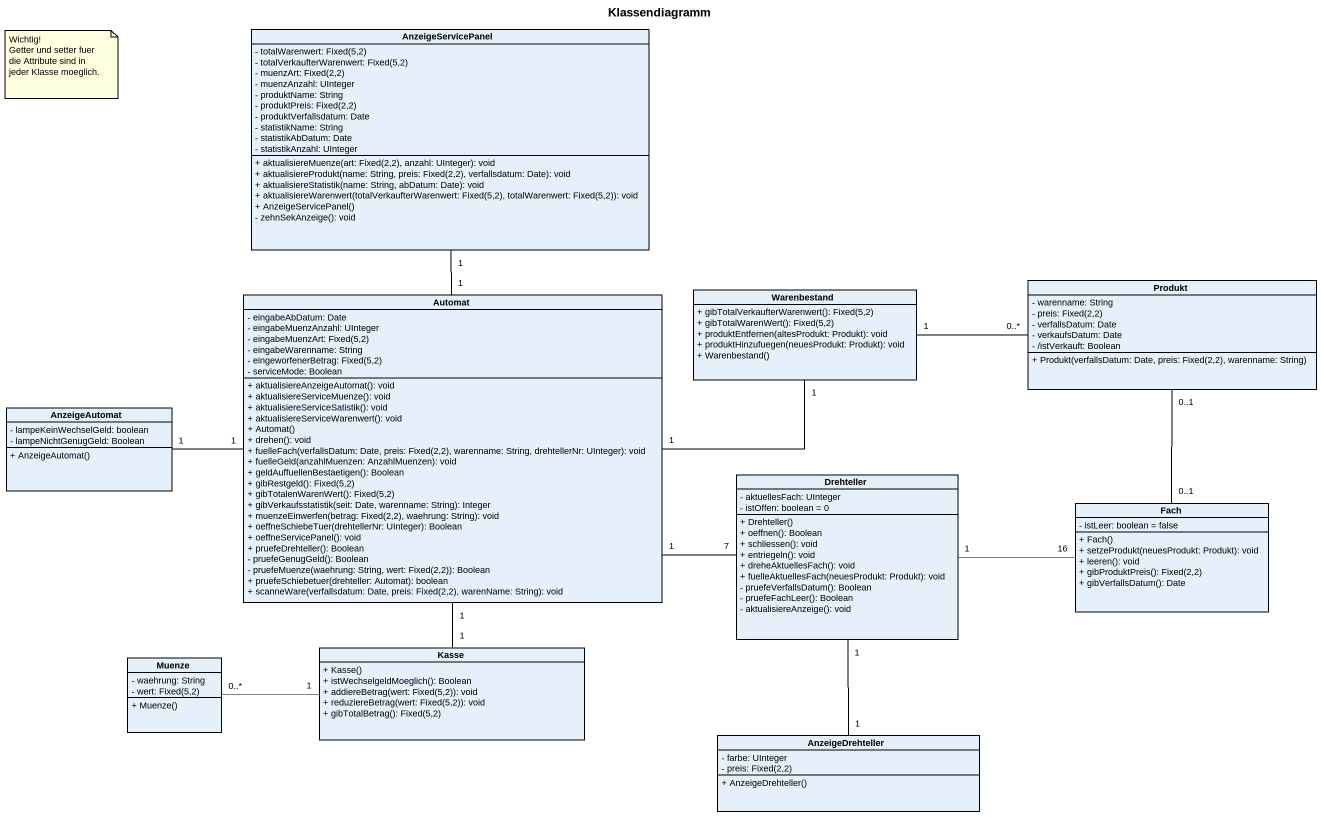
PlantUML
@startuml
title Klassendiagramm
hide circle
hide empty members
skinparam classAttributeIconSize 0
class AnzeigeServicePanel {
  {field} - totalWarenwert: Fixed(5,2)
  {field} - totalVerkaufterWarenwert: Fixed(5,2)
  {field} - muenzArt: Fixed(2,2)
  - muenzAnzahl: UInteger
  - produktName: String
  {field} - produktPreis: Fixed(2,2)
  - produktVerfallsdatum: Date
  - statistikName: String
  - statistikAbDatum: Date
  - statistikAnzahl: UInteger
  + aktualisiereMuenze(art: Fixed(2,2), anzahl: UInteger): void
  + aktualisiereProdukt(name: String, preis: Fixed(2,2), verfallsdatum: Date): void
  + aktualisiereStatistik(name: String, abDatum: Date): void
  + aktualisiereWarenwert(totalVerkaufterWarenwert: Fixed(5,2), totalWarenwert: Fixed(5,2)): void
  + AnzeigeServicePanel()
  - zehnSekAnzeige(): void
}
class Produkt {
  - warenname: String
  {field} - preis: Fixed(2,2)
  - verfallsDatum: Date
  - verkaufsDatum: Date
  - /istVerkauft: Boolean
  + Produkt(verfallsDatum: Date, preis: Fixed(2,2), warenname: String)
}
class Automat {
  - eingabeAbDatum: Date
  - eingabeMuenzAnzahl: UInteger
  {field} - eingabeMuenzArt: Fixed(5,2)
  - eingabeWarenname: String
  {field} - eingeworfenerBetrag: Fixed(5,2)
  - serviceMode: Boolean
  + aktualisiereAnzeigeAutomat(): void
  + aktualisiereServiceMuenze(): void
  + aktualisiereServiceSatistik(): void
  + aktualisiereServiceWarenwert(): void
  + Automat()
  + drehen(): void
  + fuelleFach(verfallsDatum: Date, preis: Fixed(2,2), warenname: String, drehtellerNr: UInteger): void
  + fuelleGeld(anzahlMuenzen: AnzahlMuenzen): void
  + geldAuffuellenBestaetigen(): Boolean
  + gibRestgeld(): Fixed(5,2)
  + gibTotalenWarenWert(): Fixed(5,2)
  + gibVerkaufsstatistik(seit: Date, warenname: String): Integer
  + muenzeEinwerfen(betrag: Fixed(2,2), waehrung: String): void
  + oeffneSchiebeTuer(drehtellerNr: UInteger): Boolean
  + oeffneServicePanel(): void
  + pruefeDrehteller(): Boolean
  - pruefeGenugGeld(): Boolean
  - pruefeMuenze(waehrung: String, wert: Fixed(2,2)): Boolean
  + pruefeSchiebetuer(drehteller: Automat): boolean
  + scanneWare(verfallsdatum: Date, preis: Fixed(2,2), warenName: String): void
}
class Warenbestand {
  + gibTotalVerkaufterWarenwert(): Fixed(5,2)
  + gibTotalWarenWert(): Fixed(5,2)
  + produktEntfernen(altesProdukt: Produkt): void
  + produktHinzufuegen(neuesProdukt: Produkt): void
  + Warenbestand()
}
class AnzeigeAutomat {
  - lampeKeinWechselGeld: boolean
  - lampeNichtGenugGeld: Boolean
  + AnzeigeAutomat()
}
class Drehteller {
  - aktuellesFach: UInteger
  - istOffen: boolean = 0
  + Drehteller()
  + oeffnen(): Boolean
  + schliessen(): void
  + entriegeln(): void
  + dreheAktuellesFach(): void
  + fuelleAktuellesFach(neuesProdukt: Produkt): void
  - pruefeVerfallsDatum(): Boolean
  - pruefeFachLeer(): Boolean
  - aktualisiereAnzeige(): void
}
class Fach {
  - istLeer: boolean = false
  + Fach()
  + setzeProdukt(neuesProdukt: Produkt): void
  + leeren(): void
  + gibProduktPreis(): Fixed(2,2)
  + gibVerfallsDatum(): Date
}
class Muenze {
  - waehrung: String
  {field} - wert: Fixed(5,2)
  + Muenze()
}
class Kasse {
  + Kasse()
  + istWechselgeldMoeglich(): Boolean
  + addiereBetrag(wert: Fixed(5,2)): void
  + reduziereBetrag(wert: Fixed(5,2)): void
  + gibTotalBetrag(): Fixed(5,2)
}
class AnzeigeDrehteller {
  - farbe: UInteger
  {field} - preis: Fixed(2,2)
  + AnzeigeDrehteller()
}
Automat "1" -up- "1" AnzeigeServicePanel
Automat "1" -right- "1" Warenbestand
Automat "1" -left- "1" AnzeigeAutomat
Automat "1" -right- "7" Drehteller
Warenbestand "1" -right- "0..*" Produkt
Drehteller "1" -right- "16" Fach
Drehteller "1" -- "1" AnzeigeDrehteller
Fach "0..1" -up- "0..1" Produkt
Kasse "1" -up- "1" Automat
Kasse "1" -left- "0..*" Muenze
note as N1
  Wichtig!
  Getter und setter fuer die Attribute sind in jeder Klasse moeglich.
end note
@enduml
